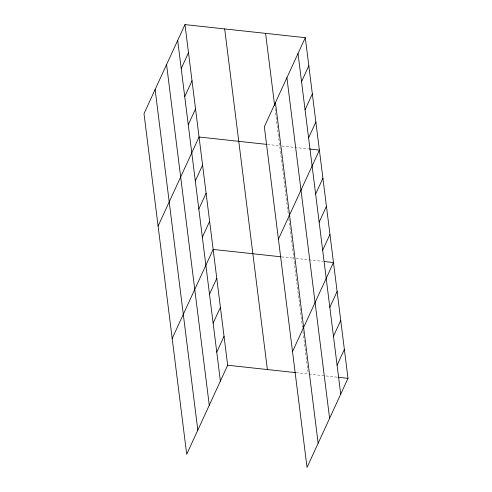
<?xml version="1.0" encoding="UTF-8"?>
<svg xmlns="http://www.w3.org/2000/svg" width="492" height="492" viewBox="0 0 492 492"><rect width="100%" height="100%" fill="white"/><g stroke="black" fill="none" stroke-linecap="round" stroke-linejoin="round"><path stroke-width="0.37" stroke-dasharray="2.46 1.84" d="M267.562 144.464L279.684 145.786M281.971 146.032L308.699 148.941M281.652 256.873L293.773 258.189M296.061 258.441L322.789 261.35M296.166 372.69L337.309 377.167M275.016 108.566L288.441 215.656M288.822 218.694L302.463 327.531M302.943 331.337L308.287 374.006"/><path stroke-width="0.74" d="M184.967 24.6L144.002 113.67L186.702 454.307L227.667 365.23L184.967 24.6L305.298 37.693L347.998 378.33L307.033 467.4L264.333 126.77L305.298 37.693M181.21 68.536L188.491 52.699M184.734 96.635L192.015 80.805M188.258 124.74L195.539 108.904M158.092 226.08L199.057 137.01L266.799 144.384M195.299 180.945L202.581 165.109M198.823 209.045L206.105 193.215M202.347 237.15L209.629 221.314M172.182 338.49L213.153 249.419L280.895 256.793M301.541 81.629L308.822 65.799M209.5 294.204L216.781 278.374M305.065 109.734L312.346 93.898M213.128 323.158L220.41 307.328M308.589 137.834L315.87 122.004M216.757 352.112L224.038 336.282M278.423 239.173L319.394 150.103L309.462 149.027M315.63 194.039L322.912 178.209M319.154 222.138L326.436 206.308M322.678 250.243L329.96 234.413M292.512 351.583L333.484 262.513L324.32 261.516M329.831 307.297L337.112 291.467M333.459 336.251L340.741 320.421M337.088 365.205L344.369 349.375M227.667 365.23L295.409 372.604M338.072 377.247L347.998 378.33M298.017 53.53L340.716 394.16M286.904 77.699L329.603 418.329M275.446 102.6L318.146 443.231M265.594 33.376L274.634 105.528M224.678 28.923L267.377 369.553M177.686 40.43L220.385 381.066M166.573 64.6L209.272 405.236M155.115 89.501L197.815 430.137"/></g></svg>
